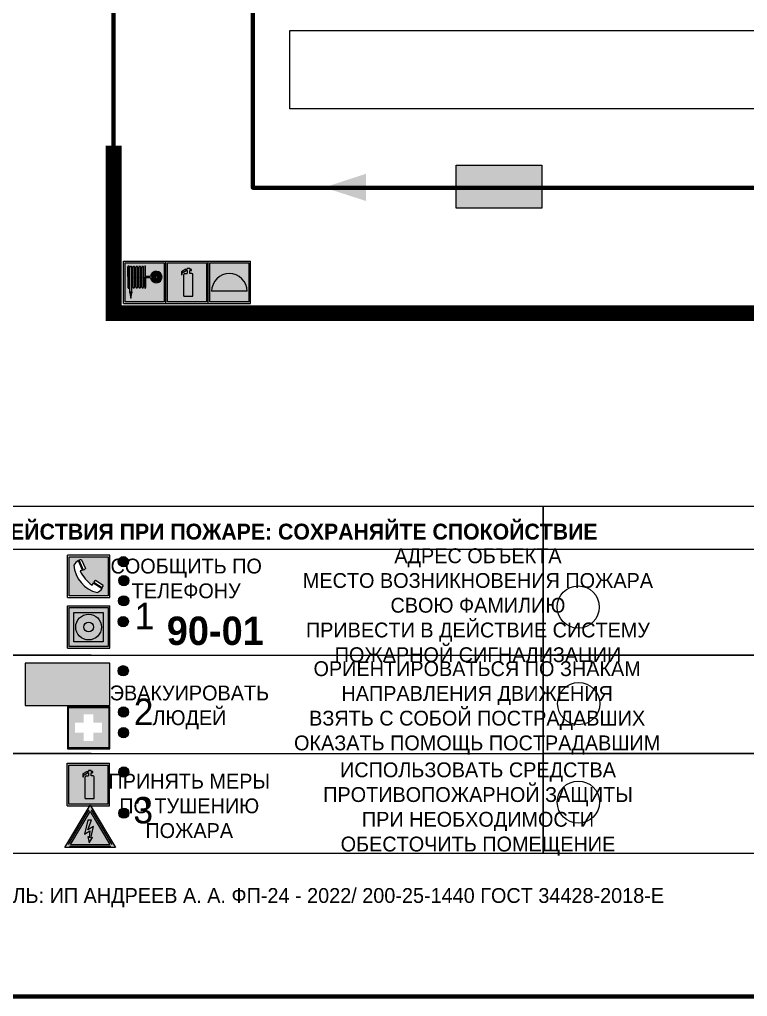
# Model space of a CAD drawing. Header units: millimetres. Extents: x 13114 to 67229, y 22859 to 38520.
# Drawn here: x 32858.7 to 32996.1, y 24277.9 to 24462.2 of the extents above; entities that cross this region are included whole.
import ezdxf

# ---------------------------------------------------------------- set-up
doc = ezdxf.new("R2010")
doc.units = ezdxf.units.MM
doc.layers.add('План_Штампы', color=7, linetype='Continuous')
doc.styles.add('обычный', font='arial.ttf')

# ---------------------------------------------------------------- blocks, each defined once
blk = doc.blocks.new('A$C3E6D3DDE')
at = {"lineweight": 5}
h = blk.add_hatch(color=40, dxfattribs=at)
h.paths.add_polyline_path([(24.1, 1.45), (16.46, -11.35), (31.74, -11.35)])
h.paths.add_polyline_path([(24.09, -0.46), (30.03, -10.41), (18.14, -10.41)], flags=16)
h.paths.add_polyline_path([(24.54, -3.08), (23.41, -6.02), (25.13, -5.01), (24.33, -8.5), (24.82, -8.27), (23.79, -9.86), (23.4, -8.04), (23.8, -8.43), (24.04, -6.29), (22.39, -7.25), (23.44, -3.08)], flags=0)
h = blk.add_hatch(color=256, dxfattribs=at)
h.paths.add_polyline_path([(24.37, 0.03, 0.567511), (23.82, 0.03), (17.59, -10.4, 0.582454), (17.86, -10.88), (30.32, -10.88, 0.582149), (30.6, -10.4)])
h.paths.add_polyline_path([(24.09, -0.46), (18.14, -10.41), (30.03, -10.41)], flags=16)
h.paths.add_polyline_path([(24.54, -3.08), (23.41, -6.02), (25.13, -5.01), (24.33, -8.5), (24.82, -8.27), (23.79, -9.86), (23.4, -8.04), (23.8, -8.43), (24.04, -6.29), (22.39, -7.25), (23.44, -3.08)], flags=0)
h = blk.add_hatch(color=40, dxfattribs=at)
h.paths.add_polyline_path([(24.09, -0.46), (18.14, -10.41), (30.03, -10.41)])
h.paths.add_polyline_path([(24.82, -8.27), (23.79, -9.86), (23.4, -8.04), (23.8, -8.43), (24.04, -6.29), (22.39, -7.25), (23.44, -3.08), (24.54, -3.08), (23.41, -6.02), (25.13, -5.01), (24.33, -8.5)], flags=16)
at = {"color": 40, "lineweight": 5}
for p, q in [((16.46, -11.35), (24.1, 1.45)), ((24.1, 1.45), (31.74, -11.35))]:
    blk.add_line(p, q, dxfattribs=at)
at = {"lineweight": 5}
for p, q in [((17.59, -10.4), (23.82, 0.03)), ((24.37, 0.03), (30.6, -10.4)), ((18.14, -10.41), (24.09, -0.46)), ((24.09, -0.46), (30.03, -10.41)), ((23.44, -3.08), (22.39, -7.25)), ((23.41, -6.02), (24.54, -3.08)), ((25.13, -5.01), (23.41, -6.02)), ((24.54, -3.08), (23.44, -3.08)), ((24.33, -8.5), (25.13, -5.01)), ((22.39, -7.25), (24.04, -6.29)), ((23.8, -8.43), (23.4, -8.04)), ((23.4, -8.04), (23.79, -9.86)), ((23.79, -9.86), (24.82, -8.27)), ((24.04, -6.29), (23.8, -8.43)), ((24.82, -8.27), (24.33, -8.5)), ((17.86, -10.88), (30.32, -10.88)), ((18.14, -10.41), (30.03, -10.41))]:
    blk.add_line(p, q, dxfattribs=at)
at = {"color": 50, "lineweight": 5}
blk.add_line((31.74, -11.35), (16.46, -11.35), dxfattribs=at)
blk = doc.blocks.new('A$C456E1F9C')
at = {"lineweight": 5}
h = blk.add_hatch(color=242, dxfattribs=at)
h.paths.add_polyline_path([(0.51, -1.47), (0.51, -13.26), (12.29, -13.26), (12.29, -1.47)])
h.paths.add_polyline_path([(5.42, -4.95, -0.254479), (4.78, -5.4), (3.52, -2.53, -0.209735), (4.23, -2.4)], flags=16)
h.paths.add_polyline_path([(8.53, -8.6), (10.87, -10.17), (10.54, -10.76), (8.03, -9.13, -0.192251)], flags=16)
h.paths.add_polyline_path([(4.61, -5.49, 0.005518), (3.87, -5.72, 0.128647), (7.49, -10.01, 0.00809), (7.83, -9.33), (10.47, -10.97, -0.16736), (8.99, -12.25, -0.327862), (1.95, -3.95, -0.166952), (3.36, -2.62)], flags=16)
at = {"color": 242, "lineweight": 5}
for p, q in [((0, -13.77), (0, -0.97)), ((12.8, -0.97), (0, -0.97)), ((4.61, -5.49), (3.36, -2.62)), ((3.52, -2.53), (4.78, -5.4)), ((4.23, -2.4), (5.42, -4.95)), ((12.8, -13.77), (12.8, -0.97)), ((10.81, -10.12), (8.53, -8.6)), ((7.83, -9.33), (10.47, -10.97)), ((8.03, -9.13), (10.54, -10.76)), ((10.54, -10.76), (10.8, -10.3)), ((10.8, -10.3), (10.81, -10.12)), ((0, -13.77), (12.8, -13.77))]:
    blk.add_line(p, q, dxfattribs=at)
blk.add_lwpolyline([(0.51, -1.47), (12.29, -1.47), (12.29, -13.26), (0.51, -13.26)], close=True, dxfattribs=at)
for centre, radius, start, end in [((4.59, -5.34), 2.99, 114.2845, 152.1974), ((4.02, -3.27), 0.891, 76.3284, 123.7092), ((11.12, -3.31), 9.19, 183.9915, 256.6009), ((14.98, -39.1), 35.17, 107.1487, 108.4135), ((13.86, -0.94), 11.08, 205.5536, 234.8762), ((4.68, -4.59), 0.824, 276.9621, 334.0723), ((8.94, -9.5), 0.989, 114.4092, 157.9388), ((-13.31, 0.8), 23.44, 332.5487, 334.4027), ((7.87, -9.46), 3, 291.9291, 329.9329)]:
    blk.add_arc(centre, radius, start, end, dxfattribs=at)
blk = doc.blocks.new('A$C54414219')
at = {"true_color": 0xffffff}
h = blk.add_hatch(color=7, dxfattribs=at)
h.paths.add_polyline_path([(2.39, -9.45), (2.39, -18.3), (11.23, -18.3), (11.23, -9.45)], flags=0)
h.paths.add_polyline_path([(10.71, -13.87, -1), (2.92, -13.87, -1)], flags=0)
h.paths.add_polyline_path([(8.3, -13.87, -1), (5.33, -13.87, -1)], flags=0)
h.paths.add_polyline_path([(0.41, -7.47), (0.41, -20.27), (13.21, -20.27), (13.21, -7.47)])
h.paths.add_polyline_path([(0.92, -19.77), (12.71, -19.77), (12.71, -7.98), (0.92, -7.98)], flags=16)
h.paths.add_polyline_path([(11.23, -9.45), (11.23, -18.3), (2.39, -18.3), (2.39, -9.45)], flags=0)
at = {"lineweight": 5}
h = blk.add_hatch(color=242, dxfattribs=at)
h.paths.add_polyline_path([(12.71, -7.98), (0.92, -7.98), (0.92, -19.77), (12.71, -19.77)])
h.paths.add_polyline_path([(11.23, -18.3), (2.39, -18.3), (2.39, -9.45), (11.23, -9.45)], flags=16)
h.paths.add_polyline_path([(10.71, -13.87, -1), (2.92, -13.87, -1)], flags=0)
h.paths.add_polyline_path([(8.3, -13.87, -1), (5.33, -13.87, -1)], flags=0)
at = {"true_color": 0xffffff}
h = blk.add_hatch(color=7, dxfattribs=at)
h.paths.add_polyline_path([(2.39, -9.45), (2.39, -18.3), (11.23, -18.3), (11.23, -9.45)])
h.paths.add_polyline_path([(10.71, -13.87, -1), (2.92, -13.87, -1)], flags=16)
h.paths.add_polyline_path([(8.3, -13.87, -1), (5.33, -13.87, -1)], flags=0)
at = {"lineweight": 5}
h = blk.add_hatch(color=242, dxfattribs=at)
h.paths.add_polyline_path([(2.92, -13.87, 1), (10.71, -13.87, 1)])
h.paths.add_polyline_path([(8.3, -13.87, -1), (5.33, -13.87, -1)], flags=16)
at = {"color": 242, "lineweight": 5}
for p, q in [((0.41, -20.27), (0.41, -7.47)), ((0.41, -7.47), (13.21, -7.47)), ((0.41, -7.47), (13.21, -7.47)), ((13.21, -20.27), (13.21, -7.47)), ((0.41, -20.27), (13.21, -20.27))]:
    blk.add_line(p, q, dxfattribs=at)
for points in [[(0.92, -7.98), (12.71, -7.98), (12.71, -19.77), (0.92, -19.77)], [(2.39, -9.45), (11.23, -9.45), (11.23, -18.3), (2.39, -18.3)]]:
    blk.add_lwpolyline(points, close=True, dxfattribs=at)
for radius in [3.89, 1.49]:
    blk.add_circle((6.81, -13.87), radius, dxfattribs=at)
blk = doc.blocks.new('A$C32E8229D')
at = {"true_color": 0xffffff}
blk.add_hatch(color=7, dxfattribs=at).paths.add_polyline_path([(0, 0), (0, -8), (16, -8), (16, 0)])
h = blk.add_hatch(color=126)
h.paths.add_polyline_path([(0.2, -0.2), (15.8, -0.2), (15.8, -7.8), (0.2, -7.8)])
h.paths.add_polyline_path([(13.49, -2.05), (12.08, -2.05), (11.37, -2.63, 0.162397), (11.29, -2.84), (11.29, -3.63), (10.35, -3.63), (10.35, -4.05), (11.68, -4.05), (11.68, -3.48), (12.26, -4.28), (11.29, -5.1), (11.29, -6.78), (11.85, -6.78), (11.85, -5.44), (12.8, -4.64), (12.8, -5.94), (14.46, -5.94), (14.46, -5.39), (13.45, -5.39), (13.45, -3.97), (12.46, -2.59), (13.15, -2.59), (13.69, -3.34), (14.18, -3)], flags=16)
h.paths.add_polyline_path([(10.74, -1.82, 1), (11.8, -1.82, 1)], flags=16)
h.paths.add_polyline_path([(9.39, -3.59), (5.99, -3.59), (6.56, -3.03), (5.91, -3.03), (5.1, -3.83), (5.91, -4.64), (6.56, -4.64), (5.99, -4.09), (9.39, -4.09)], flags=16)
h.paths.add_polyline_path([(4.29, -1.08), (1.72, -1.08), (1.72, -6.6), (4.29, -6.6)], flags=16)
at = {"color": 126}
blk.add_lwpolyline([(16, -8), (0, -8), (0, 0), (16, 0)], close=True, dxfattribs=at)
blk = doc.blocks.new('A$C18900ED3')
h = blk.add_hatch(color=126)
h.paths.add_polyline_path([(-0.18, -0.18), (-7.02, -0.18), (-7.02, -7.02), (-0.18, -7.02)])
h.paths.add_polyline_path([(-5.89, -4.46), (-5.89, -2.77), (-4.46, -2.77), (-4.46, -1.31), (-2.77, -1.31), (-2.77, -2.77), (-1.33, -2.77), (-1.33, -4.46), (-2.77, -4.46), (-2.77, -5.89), (-4.46, -5.89), (-4.46, -4.46)], flags=16)
at = {"color": 126}
for p, q in [((-7.2, 0), (-7.2, -7.2)), ((0, 0), (-7.2, 0)), ((0, -7.2), (0, 0)), ((-7.02, -7.02), (-7.02, -0.18)), ((-7.02, -0.18), (-0.18, -0.18)), ((-0.18, -0.18), (-0.18, -7.02)), ((-7.2, -7.2), (0, -7.2)), ((-0.18, -7.02), (-7.02, -7.02))]:
    blk.add_line(p, q, dxfattribs=at)
blk = doc.blocks.new('A$C3AD82952')
at = {"true_color": 0xf5f5ff}
h = blk.add_hatch(color=7, dxfattribs=at)
h.dxf.hatch_style = 1
h.paths.add_polyline_path([(8.21, 8.73, 0.414214), (7.89, 9.05), (7.22, 9.05), (7.22, 9.92), (7.59, 9.92, 1), (7.57, 10.36), (7.22, 10.36), (7.22, 10.6), (6.43, 10.6), (6.43, 10.36), (6.01, 10.36), (4.74, 9.59), (4.74, 8.69), (4.98, 8.73), (4.98, 9.26), (6.12, 9.91), (6.43, 9.91), (6.43, 9.05), (5.76, 9.05, 0.414214), (5.44, 8.73), (5.44, 2.2), (8.21, 2.2)], flags=0)
h.paths.add_polyline_path([(12.8, 12.8), (0, 12.8), (0, 0), (12.8, 0)])
h.paths.add_polyline_path([(0.51, 12.29), (12.29, 12.29), (12.29, 0.51), (0.51, 0.51)], flags=16)
h.paths.add_polyline_path([(4.74, 9.59), (6.01, 10.36), (6.43, 10.36), (6.43, 10.6), (7.22, 10.6), (7.22, 10.36), (7.59, 10.36, -0.94586), (7.59, 9.92), (7.22, 9.92), (7.22, 9.05), (7.89, 9.05, -0.414214), (8.21, 8.73), (8.21, 2.2), (5.44, 2.2), (5.44, 8.73, -0.414214), (5.76, 9.05), (6.43, 9.05), (6.43, 9.91), (6.12, 9.91), (4.98, 9.26), (4.98, 8.73), (4.74, 8.69)], flags=0)
h = blk.add_hatch(color=242)
h.dxf.hatch_style = 1
h.paths.add_polyline_path([(12.29, 12.29), (0.51, 12.29), (0.51, 0.51), (12.29, 0.51)])
h.paths.add_polyline_path([(4.74, 8.69), (4.74, 9.59), (6.01, 10.36), (6.43, 10.36), (6.43, 10.6), (7.22, 10.6), (7.22, 10.36), (7.59, 10.36, -0.94586), (7.59, 9.92), (7.22, 9.92), (7.22, 9.05), (7.89, 9.05, -0.414214), (8.21, 8.73), (8.21, 2.2), (5.44, 2.2), (5.44, 8.73, -0.414214), (5.76, 9.05), (6.43, 9.05), (6.43, 9.91), (6.12, 9.91), (4.98, 9.26), (4.98, 8.73)], flags=16)
h = blk.add_hatch(color=7, dxfattribs=at)
h.dxf.hatch_style = 1
h.paths.add_polyline_path([(8.21, 8.73, 0.414214), (7.89, 9.05), (7.22, 9.05), (7.22, 9.92), (7.59, 9.92, 1), (7.57, 10.36), (7.22, 10.36), (7.22, 10.6), (6.43, 10.6), (6.43, 10.36), (6.01, 10.36), (4.74, 9.59), (4.74, 8.69), (4.98, 8.73), (4.98, 9.26), (6.12, 9.91), (6.43, 9.91), (6.43, 9.05), (5.76, 9.05, 0.414214), (5.44, 8.73), (5.44, 2.2), (8.21, 2.2)])
at = {"color": 242, "lineweight": 5}
for p, q in [((0, 0), (0, 12.8)), ((0, 12.8), (12.8, 12.8)), ((12.8, 0), (12.8, 12.8)), ((6.01, 10.36), (4.74, 9.59)), ((4.74, 9.59), (4.74, 8.69)), ((4.98, 9.26), (6.12, 9.91)), ((4.98, 8.73), (4.98, 9.26)), ((5.76, 9.05), (6.43, 9.05)), ((6.01, 10.36), (6.43, 10.36)), ((6.12, 9.91), (6.43, 9.91)), ((7.22, 10.6), (6.43, 10.6)), ((6.43, 10.6), (6.43, 10.36)), ((6.43, 9.91), (6.43, 9.05)), ((7.22, 10.36), (7.22, 10.6)), ((7.59, 10.36), (7.22, 10.36)), ((7.22, 9.05), (7.22, 9.92)), ((7.59, 9.92), (7.22, 9.92)), ((7.89, 9.05), (7.22, 9.05)), ((4.74, 8.69), (4.98, 8.73)), ((5.44, 2.2), (5.44, 8.73)), ((8.21, 2.2), (8.21, 8.73)), ((0, 0), (12.8, 0)), ((5.44, 2.2), (8.21, 2.2))]:
    blk.add_line(p, q, dxfattribs=at)
blk.add_lwpolyline([(0.51, 12.29), (12.29, 12.29), (12.29, 0.51), (0.51, 0.51)], close=True, dxfattribs=at)
for centre, radius, start, end in [((5.76, 8.73), 0.32, 90, 180), ((7.58, 10.14), 0.223, 273.1875, 86.8125), ((7.89, 8.73), 0.32, 0, 90)]:
    blk.add_arc(centre, radius, start, end, dxfattribs=at)
blk = doc.blocks.new('A$C37112FD5')
at = {"true_color": 0xf5f5ff}
h = blk.add_hatch(color=7, dxfattribs=at)
h.dxf.hatch_style = 1
h.paths.add_polyline_path([(12.8, -7.4), (0, -7.4), (0, -20.2), (12.8, -20.2)])
h.paths.add_polyline_path([(12.29, -7.91), (12.29, -19.69), (0.51, -19.69), (0.51, -7.91)], flags=16)
h.paths.add_polyline_path([(4.98, -9.04, -0.42597), (5.17, -9.22), (5.17, -12.25), (5.17, -15.29, -0.432244), (4.98, -15.47), (4.83, -15.47, -0.42597), (4.64, -15.29), (4.64, -12.25), (4.64, -9.22, -0.432244), (4.83, -9.04)], flags=0)
h.paths.add_polyline_path([(4.28, -9.22), (4.28, -12.25), (4.28, -15.29, -0.432244), (4.09, -15.47), (3.94, -15.47, -0.42597), (3.75, -15.29), (3.75, -12.25), (3.75, -9.22, -0.432244), (3.94, -9.04), (4.09, -9.04, -0.42597)], flags=0)
h.paths.add_polyline_path([(5.72, -9.04), (5.87, -9.04, -0.42597), (6.06, -9.22), (6.06, -12.25), (6.06, -15.29, -0.432244), (5.87, -15.47), (5.72, -15.47, -0.42597), (5.53, -15.29), (5.53, -12.25), (5.53, -9.22, -0.432244)], flags=0)
h.paths.add_polyline_path([(6.42, -8.9), (6.5, -8.9, -0.42597), (6.69, -9.08), (6.69, -12.03), (8.21, -12.03, -15.824349), (8.21, -12.47), (6.69, -12.47), (6.69, -15.42, -0.432244), (6.5, -15.6), (6.42, -15.6)], flags=0)
h.paths.add_polyline_path([(3.39, -9.22), (3.39, -12.25), (3.39, -15.29, -0.432244), (3.2, -15.47), (3.05, -15.47, -0.42597), (2.85, -15.29), (2.85, -12.25), (2.85, -9.22, -0.432244), (3.05, -9.04), (3.2, -9.04, -0.42597)], flags=0)
h.paths.add_polyline_path([(2.5, -9.22), (2.5, -16.71), (1.96, -16.71), (1.96, -9.22, -0.432244), (2.15, -9.04), (2.31, -9.04, -0.42597)], flags=0)
h.paths.add_polyline_path([(1.61, -8.9), (1.61, -15.6), (1.57, -15.6, -0.42597), (1.37, -15.42), (1.37, -12.03), (1.37, -9.09, -0.432244), (1.57, -8.9)], flags=0)
h.paths.add_polyline_path([(9.76, -10.81), (9.76, -12.03), (8.49, -12.03, -0.336371)], flags=0)
h.paths.add_polyline_path([(8.49, -12.47), (9.76, -12.47), (9.76, -13.7, -0.336371)], flags=0)
h.paths.add_polyline_path([(10.11, -10.81, -0.336371), (11.38, -12.03), (10.11, -12.03)], flags=0)
h.paths.add_polyline_path([(10.11, -12.47), (11.38, -12.47, -0.336371), (10.11, -13.7)], flags=0)
h.paths.add_polyline_path([(2.5, -16.84), (2.5, -17.05), (1.97, -17.05), (1.97, -16.84)], flags=0)
h.paths.add_polyline_path([(2.5, -17.24, -0.033778), (2.24, -18.6, -0.033778), (1.97, -17.24)], flags=0)
h = blk.add_hatch(color=242)
h.dxf.hatch_style = 1
h.paths.add_polyline_path([(12.29, -7.91), (0.51, -7.91), (0.51, -19.69), (12.29, -19.69)])
h.paths.add_polyline_path([(6.42, -15.6), (6.42, -8.9), (6.5, -8.9, -0.42597), (6.69, -9.08), (6.69, -12.03), (8.21, -12.03, -15.824349), (8.21, -12.47), (6.69, -12.47), (6.69, -15.42, -0.432244), (6.5, -15.6)], flags=16)
h.paths.add_polyline_path([(5.87, -15.47), (5.72, -15.47, -0.42597), (5.53, -15.29), (5.53, -12.25), (5.53, -9.22, -0.432244), (5.72, -9.04), (5.87, -9.04, -0.42597), (6.06, -9.22), (6.06, -12.25), (6.06, -15.29, -0.432244)], flags=16)
h.paths.add_polyline_path([(4.98, -15.47), (4.83, -15.47, -0.42597), (4.64, -15.29), (4.64, -12.25), (4.64, -9.22, -0.432244), (4.83, -9.04), (4.98, -9.04, -0.42597), (5.17, -9.22), (5.17, -12.25), (5.17, -15.29, -0.432244)], flags=16)
h.paths.add_polyline_path([(4.09, -15.47), (3.94, -15.47, -0.42597), (3.75, -15.29), (3.75, -12.25), (3.75, -9.22, -0.432244), (3.94, -9.04), (4.09, -9.04, -0.42597), (4.28, -9.22), (4.28, -12.25), (4.28, -15.29, -0.432244)], flags=16)
h.paths.add_polyline_path([(3.2, -15.47), (3.05, -15.47, -0.42597), (2.85, -15.29), (2.85, -12.25), (2.85, -9.22, -0.432244), (3.05, -9.04), (3.2, -9.04, -0.42597), (3.39, -9.22), (3.39, -12.25), (3.39, -15.29, -0.432244)], flags=16)
h.paths.add_polyline_path([(2.5, -17.05), (1.97, -17.05), (1.97, -16.84), (2.5, -16.84)], flags=16)
h.paths.add_polyline_path([(2.5, -17.24, -0.033778), (2.24, -18.6, -0.033778), (1.97, -17.24)], flags=16)
h.paths.add_polyline_path([(2.5, -16.71), (1.96, -16.71), (1.96, -9.22, -0.432244), (2.15, -9.04), (2.31, -9.04, -0.42597), (2.5, -9.22)], flags=16)
h.paths.add_polyline_path([(1.61, -15.6), (1.57, -15.6, -0.42597), (1.37, -15.42), (1.37, -12.03), (1.37, -9.09, -0.432244), (1.57, -8.9), (1.61, -8.9)], flags=16)
h.paths.add_polyline_path([(8.49, -12.47), (9.76, -12.47), (9.76, -13.7, -0.336371)], flags=0)
h.paths.add_polyline_path([(10.11, -13.7), (10.11, -12.47), (11.38, -12.47, -0.336371)], flags=0)
h.paths.add_polyline_path([(8.49, -12.03, -0.336371), (9.76, -10.81), (9.76, -12.03)], flags=0)
h.paths.add_polyline_path([(10.11, -12.03), (10.11, -10.81, -0.336371), (11.38, -12.03)], flags=0)
h = blk.add_hatch(color=7, dxfattribs=at)
h.dxf.hatch_style = 1
h.paths.add_polyline_path([(1.61, -8.9), (1.57, -8.9, 0.432244), (1.37, -9.09), (1.37, -12.03), (1.37, -15.42, 0.42597), (1.57, -15.6), (1.61, -15.6)])
h.paths.add_polyline_path([(2.5, -9.22, 0.42597), (2.31, -9.04), (2.15, -9.04, 0.432244), (1.96, -9.22), (1.96, -16.71), (2.5, -16.71)])
h.paths.add_polyline_path([(2.5, -16.84), (1.97, -16.84), (1.97, -17.05), (2.5, -17.05)])
h.paths.add_polyline_path([(2.5, -17.24), (1.97, -17.24, 0.033778), (2.24, -18.6, 0.033778)])
h.paths.add_polyline_path([(3.39, -12.25), (3.39, -9.22, 0.42597), (3.2, -9.04), (3.05, -9.04, 0.432244), (2.85, -9.22), (2.85, -12.25), (2.85, -15.29, 0.42597), (3.05, -15.47), (3.2, -15.47, 0.432244), (3.39, -15.29)])
h.paths.add_polyline_path([(4.28, -12.25), (4.28, -9.22, 0.42597), (4.09, -9.04), (3.94, -9.04, 0.432244), (3.75, -9.22), (3.75, -12.25), (3.75, -15.29, 0.42597), (3.94, -15.47), (4.09, -15.47, 0.432244), (4.28, -15.29)])
h.paths.add_polyline_path([(5.17, -12.25), (5.17, -9.22, 0.42597), (4.98, -9.04), (4.83, -9.04, 0.432244), (4.64, -9.22), (4.64, -12.25), (4.64, -15.29, 0.42597), (4.83, -15.47), (4.98, -15.47, 0.432244), (5.17, -15.29)])
h.paths.add_polyline_path([(6.06, -12.25), (6.06, -9.22, 0.42597), (5.87, -9.04), (5.72, -9.04, 0.432244), (5.53, -9.22), (5.53, -12.25), (5.53, -15.29, 0.42597), (5.72, -15.47), (5.87, -15.47, 0.432244), (6.06, -15.29)])
h.paths.add_polyline_path([(6.69, -12.47), (8.21, -12.47, 15.824349), (8.21, -12.03), (6.69, -12.03), (6.69, -9.08, 0.42597), (6.5, -8.9), (6.42, -8.9), (6.42, -15.6), (6.5, -15.6, 0.432244), (6.69, -15.42)])
h.paths.add_polyline_path([(8.49, -12.47), (9.76, -12.47), (9.76, -13.7, -0.336371)], flags=16)
h.paths.add_polyline_path([(8.49, -12.03, -0.336371), (9.76, -10.81), (9.76, -12.03)], flags=16)
h.paths.add_polyline_path([(10.11, -12.47), (11.38, -12.47, -0.336371), (10.11, -13.7)], flags=16)
h.paths.add_polyline_path([(10.11, -12.03), (10.11, -10.81, -0.336371), (11.38, -12.03)], flags=16)
h = blk.add_hatch(color=242)
h.dxf.hatch_style = 1
h.paths.add_polyline_path([(9.76, -10.81, 0.336371), (8.49, -12.03), (9.76, -12.03)])
h.paths.add_polyline_path([(10.11, -10.81), (10.11, -12.03), (11.38, -12.03, 0.336371)])
h.paths.add_polyline_path([(11.38, -12.47), (10.11, -12.47), (10.11, -13.7, 0.336371)])
h.paths.add_polyline_path([(9.76, -12.47), (8.49, -12.47, 0.336371), (9.76, -13.7)])
at = {"color": 242, "lineweight": 5}
for p, q in [((0, -20.2), (0, -7.4)), ((0, -7.4), (12.8, -7.4)), ((12.8, -20.2), (12.8, -7.4)), ((1.37, -12.03), (1.37, -9.08)), ((1.57, -8.9), (1.61, -8.9)), ((1.61, -8.9), (1.61, -15.6)), ((1.96, -16.71), (1.96, -9.22)), ((2.15, -9.04), (2.31, -9.04)), ((2.5, -16.71), (2.5, -9.22)), ((2.85, -12.25), (2.85, -9.22)), ((3.05, -9.04), (3.2, -9.04)), ((3.39, -12.25), (3.39, -9.22)), ((3.75, -12.25), (3.75, -9.22)), ((3.94, -9.04), (4.09, -9.04)), ((4.28, -12.25), (4.28, -9.22)), ((4.64, -12.25), (4.64, -9.22)), ((4.83, -9.04), (4.98, -9.04)), ((5.17, -12.25), (5.17, -9.22)), ((5.53, -12.25), (5.53, -9.22)), ((5.72, -9.04), (5.87, -9.04)), ((6.06, -12.25), (6.06, -9.22)), ((6.42, -8.9), (6.42, -15.6)), ((6.5, -8.9), (6.42, -8.9)), ((6.69, -12.03), (6.69, -9.08)), ((9.76, -10.81), (9.76, -12.03)), ((10.11, -10.81), (10.11, -12.03)), ((1.37, -12.03), (1.37, -15.42)), ((2.85, -12.25), (2.85, -15.29)), ((3.39, -12.25), (3.39, -15.29)), ((3.75, -12.25), (3.75, -15.29)), ((4.28, -12.25), (4.28, -15.29)), ((4.64, -12.25), (4.64, -15.29)), ((5.17, -12.25), (5.17, -15.29)), ((5.53, -12.25), (5.53, -15.29)), ((6.06, -12.25), (6.06, -15.29)), ((8.21, -12.03), (6.69, -12.03)), ((8.21, -12.47), (6.69, -12.47)), ((6.69, -12.47), (6.69, -15.42)), ((9.76, -12.03), (8.49, -12.03)), ((9.76, -12.47), (8.49, -12.47)), ((9.76, -12.47), (9.76, -13.7)), ((11.38, -12.03), (10.11, -12.03)), ((11.38, -12.47), (10.11, -12.47)), ((10.11, -12.47), (10.11, -13.7)), ((1.57, -15.6), (1.61, -15.6)), ((1.96, -16.71), (2.5, -16.71)), ((1.97, -16.84), (2.5, -16.84)), ((1.97, -17.05), (1.97, -16.84)), ((2.5, -17.05), (1.97, -17.05)), ((1.97, -17.24), (2.5, -17.24)), ((2.5, -16.84), (2.5, -17.05)), ((3.05, -15.47), (3.2, -15.47)), ((3.94, -15.47), (4.09, -15.47)), ((4.83, -15.47), (4.98, -15.47)), ((5.72, -15.47), (5.87, -15.47)), ((6.42, -15.6), (6.5, -15.6)), ((0, -20.2), (12.8, -20.2))]:
    blk.add_line(p, q, dxfattribs=at)
blk.add_lwpolyline([(0.51, -7.91), (12.29, -7.91), (12.29, -19.69), (0.51, -19.69)], close=True, dxfattribs=at)
for centre, radius, start, end in [((1.56, -9.09), 0.182, 87.1027, 180.6071), ((2.15, -9.22), 0.182, 87.1027, 180.6071), ((2.32, -9.22), 0.182, 359.3929, 92.8973), ((3.04, -9.22), 0.182, 87.1027, 180.6071), ((3.21, -9.22), 0.182, 359.3929, 92.8973), ((3.93, -9.22), 0.182, 87.1027, 180.6071), ((4.1, -9.22), 0.182, 359.3929, 92.8973), ((4.82, -9.22), 0.182, 87.1027, 180.6071), ((4.99, -9.22), 0.182, 359.3929, 92.8973), ((5.71, -9.22), 0.182, 87.1027, 180.6071), ((5.88, -9.22), 0.182, 359.3929, 92.8973), ((6.51, -9.09), 0.182, 359.3929, 92.8973), ((9.93, -12.25), 1.74, 187.2319, 172.7681), ((9.93, -12.25), 1.46, 96.9927, 171.3585), ((9.93, -12.25), 1.46, 8.6415, 83.0073), ((9.93, -12.25), 1.46, 188.6415, 263.0073), ((9.93, -12.25), 1.46, 276.9927, 351.3585), ((1.56, -15.42), 0.182, 179.3929, 272.8973), ((12.17, -15.98), 10.27, 187.041, 194.7793), ((-7.7, -15.98), 10.27, 345.2207, 352.959), ((3.04, -15.29), 0.182, 179.3929, 272.8973), ((3.21, -15.29), 0.182, 267.1027, 0.6071), ((3.93, -15.29), 0.182, 179.3929, 272.8973), ((4.1, -15.29), 0.182, 267.1027, 0.6071), ((4.82, -15.29), 0.182, 179.3929, 272.8973), ((4.99, -15.29), 0.182, 267.1027, 0.6071), ((5.71, -15.29), 0.182, 179.3929, 272.8973), ((5.88, -15.29), 0.182, 267.1027, 0.6071), ((6.51, -15.42), 0.182, 267.1027, 0.6071)]:
    blk.add_arc(centre, radius, start, end, dxfattribs=at)
blk = doc.blocks.new('A$C1E1F2D43')
at = {"true_color": 0xffffff}
blk.add_hatch(color=7, dxfattribs=at).paths.add_polyline_path([(8, 0), (0, 0), (0, -8), (8, -8)])
h = blk.add_hatch(color=242)
h.paths.add_polyline_path([(0.32, -0.32), (0.32, -7.68), (7.68, -7.68), (7.68, -0.32)])
h.paths.add_polyline_path([(7.35, -5.71), (0.65, -5.71, -1)], flags=16)
at = {"color": 242, "lineweight": 5}
for p, q in [((0, 0), (8, 0)), ((0, -8), (0, 0)), ((0, 0), (8, 0)), ((8, -8), (8, 0)), ((0, -8), (8, -8))]:
    blk.add_line(p, q, dxfattribs=at)
at = {"color": 242}
blk.add_line((7.35, -5.71), (0.65, -5.71), dxfattribs=at)
at = {"color": 242, "lineweight": 5}
blk.add_lwpolyline([(0.32, -0.32), (7.68, -0.32), (7.68, -7.68), (0.32, -7.68)], close=True, dxfattribs=at)
at = {"color": 242}
blk.add_arc((4, -5.71), 3.35, 0, 180, dxfattribs=at)

msp = doc.modelspace()

# ---------------------------------------------------------------- hatches: boundary and pattern name
at = {"lineweight": 0}
h = msp.add_hatch(color=256, dxfattribs=at)
h.dxf.hatch_style = 1
h.paths.add_polyline_path([(32879.28, 24359.89, 1), (32877.34, 24359.89, 1)])
h = msp.add_hatch(color=256, dxfattribs=at)
h.dxf.hatch_style = 1
h.paths.add_polyline_path([(32879.38, 24356.31, 1), (32877.45, 24356.31, 1)])
h = msp.add_hatch(color=256, dxfattribs=at)
h.dxf.hatch_style = 1
h.paths.add_polyline_path([(32879.34, 24352.5, 1), (32877.41, 24352.5, 1)])
h = msp.add_hatch(color=256, dxfattribs=at)
h.dxf.hatch_style = 1
h.paths.add_polyline_path([(32879.26, 24348.57, 1), (32877.33, 24348.57, 1)])
h = msp.add_hatch(color=256, dxfattribs=at)
h.dxf.hatch_style = 1
h.paths.add_polyline_path([(32879.27, 24339.3, 1), (32877.34, 24339.3, 1)])
h = msp.add_hatch(color=256, dxfattribs=at)
h.dxf.hatch_style = 1
h.paths.add_polyline_path([(32879.31, 24331.52, 1), (32877.38, 24331.52, 1)])
h = msp.add_hatch(color=256, dxfattribs=at)
h.dxf.hatch_style = 1
h.paths.add_polyline_path([(32879.3, 24327.62, 1), (32877.37, 24327.62, 1)])
h = msp.add_hatch(color=256, dxfattribs=at)
h.dxf.hatch_style = 1
h.paths.add_polyline_path([(32879.36, 24320.2, 1), (32877.43, 24320.2, 1)])
h = msp.add_hatch(color=256, dxfattribs=at)
h.dxf.hatch_style = 1
h.paths.add_polyline_path([(32879.37, 24312.43, 1), (32877.44, 24312.43, 1)])

# ---------------------------------------------------------------- linework, layer by layer
at = {"color": 6, "lineweight": 100}
msp.add_lwpolyline([(32788.44, 24277.86), (33388.44, 24277.86), (33388.44, 24672.86), (32788.44, 24672.86)], close=True, dxfattribs=at)
at = {"lineweight": 100}
msp.add_lwpolyline([(32876.47, 24438.35), (32876.47, 24558.9)], dxfattribs=at)
at = {"color": 126, "lineweight": 100, "true_color": 0x008754}
msp.add_lwpolyline([(32902.76, 24538.99), (32902.76, 24430.43), (33257.48, 24430.43), (33257.48, 24555.94)], dxfattribs=at)
at = {"lineweight": 0}
msp.add_lwpolyline([(32909.75, 24460.12), (33206.63, 24460.12), (33206.63, 24445.3), (32909.75, 24445.3)], close=True, dxfattribs=at)
at = {"lineweight": 100, "const_width": 3}
for points in [[(33319.16, 24439.8), (33319.16, 24406.76), (32877.11, 24406.76)], [(32876.47, 24438.35), (32876.47, 24406.76), (32877.11, 24406.76)]]:
    msp.add_lwpolyline(points, dxfattribs=at)
for points in [[(32813.8, 24362.25), (32957.57, 24362.25), (32957.57, 24370.3), (32813.8, 24370.3)], [(32957.57, 24362.25), (33101.33, 24362.25), (33101.33, 24370.3), (32957.57, 24370.3)], [(32813.8, 24362.25), (32957.57, 24362.25), (32957.57, 24304.85), (32813.8, 24304.85)], [(32957.57, 24362.25), (33101.33, 24362.25), (33101.33, 24304.85), (32957.57, 24304.85)]]:
    msp.add_lwpolyline(points, close=True)
for points in [[(32872.22, 24342.25), (32813.8, 24342.25), (32957.57, 24342.25)], [(33015.98, 24342.25), (32957.57, 24342.25), (33101.33, 24342.25)], [(32872.22, 24323.68), (32813.8, 24323.68), (32957.57, 24323.68)], [(33015.98, 24323.68), (32957.57, 24323.68), (33101.33, 24323.68)]]:
    msp.add_lwpolyline(points)
for centre, radius in [((32878.31, 24359.89), 0.966), ((32878.41, 24356.31), 0.966), ((32964.19, 24351.33), 3.98), ((32878.38, 24352.5), 0.966), ((32878.29, 24348.57), 0.966), ((32878.3, 24339.3), 0.966), ((32964.29, 24333.1), 3.98), ((32878.35, 24331.52), 0.966), ((32878.34, 24327.62), 0.966), ((32878.4, 24320.2), 0.966), ((32964.22, 24314.52), 3.98), ((32878.4, 24312.43), 0.966)]:
    msp.add_circle(centre, radius)
at = {"layer": 'План_Штампы', "color": 126, "true_color": 0x008754}
msp.add_solid([(32924.11, 24433.07), (32924.1, 24427.94), (32916.22, 24430.48)], dxfattribs=at)

# ---------------------------------------------------------------- block references
for name, p, xscale, yscale, zscale in [('A$C37112FD5', (32878.33, 24421.23), 0.6249984004534781, 0.6249984004534781, 0.6249984004534781), ('A$C3AD82952', (32886.33, 24408.6), 0.625, 0.625, 0.625), ('A$C456E1F9C', (32867.75, 24361.71), 0.625, 0.625, 0.625), ('A$C54414219', (32867.5, 24356.22), 0.625, 0.625, 0.625), ('A$C18900ED3', (32875.75, 24332.57), 1.111111111007631, 1.111111111007631, 1.111111111007631), ('A$C3AD82952', (32867.7, 24313.84), 0.625, 0.625, 0.625), ('A$C3E6D3DDE', (32856.99, 24313.03), 0.625, 0.625, 0.625)]:
    msp.add_blockref(name, p, dxfattribs=dict(xscale=xscale, yscale=yscale, zscale=zscale))
at = {"color": 1}
msp.add_blockref('A$C1E1F2D43', (32894.33, 24416.6), dxfattribs=at)
at = {"xscale": -1}
msp.add_blockref('A$C32E8229D', (32875.75, 24340.72), dxfattribs=at)
at = {"layer": 'План_Штампы', "color": 126, "true_color": 0x008754, "xscale": 1.012510887696, "yscale": 1.012510887696, "zscale": 1.012510887696, "rotation": 359.9978653237144}
msp.add_blockref('A$C32E8229D', (32941.15, 24434.66), dxfattribs=at)

# ---------------------------------------------------------------- texts
at = {"lineweight": 0, "attachment_point": 5, "style": 'обычный'}
for s, insert, char_height, width in [('{\\fProxima Nova Rg|b1|i0|c204|p2;ДЕЙСТВИЯ ПРИ ПОЖАРЕ: СОХРАНЯЙТЕ СПОКОЙСТВИЕ\\H1.6644x; }', (32910.96, 24365.12), 3, 175.1736), ('\\pi-8.4,l8.4,t8.4;{\\fProxima Nova Rg|b0|i0|c204|p2;АДРЕС ОБЪЕКТА\\PМЕСТО ВОЗНИКНОВЕНИЯ ПОЖАРА \\PСВОЮ ФАМИЛИЮ\\PПРИВЕСТИ В ДЕЙСТВИЕ СИСТЕМУ \\PПОЖАРНОЙ СИГНАЛИЗАЦИИ}', (32945.26, 24351.26), 2.8, 126.6484), ('{\\fProxima Nova Rg|b0|i0|c204|p2;СООБЩИТЬ ПО \\PТЕЛЕФОНУ}', (32890.18, 24356.7), 2.8, 126.6484), ('{\\fProxima Nova Rg|b0|i0|c204|p2;1\\H1.1667x; }', (32882.29, 24349.63), 5, 126.6484), ('{\\fProxima Nova Rg|b1|i0|c204|p2;\\H1.0714x;90-01\\fProxima Nova Rg|b0|i0|c204|p2;\\H0.93331x; \\H1.3449x; }', (32895.68, 24346.81), 5, 126.6484), ('\\pi-8.4,l8.4,t8.4;{\\fProxima Nova Rg|b0|i0|c204|p2;ОРИЕНТИРОВАТЬСЯ ПО ЗНАКАМ \\PНАПРАВЛЕНИЯ ДВИЖЕНИЯ\\PВЗЯТЬ С СОБОЙ ПОСТРАДАВШИХ\\PОКАЗАТЬ ПОМОЩЬ ПОСТРАДАВШИМ}', (32945.11, 24332.29), 2.8, 126.6484), ('{\\fProxima Nova Rg|b0|i0|c204|p2;ЭВАКУИРОВАТЬ \\PЛЮДЕЙ}', (32890.79, 24332.38), 2.8, 126.6484), ('{\\fProxima Nova Rg|b0|i0|c204|p2;2\\H1.1967x; }', (32882.14, 24331.55), 5, 126.6484), ('\\pi-8.4,l8.4,t8.4;{\\fProxima Nova Rg|b0|i0|c204|p2;ИСПОЛЬЗОВАТЬ СРЕДСТВА \\PПРОТИВОПОЖАРНОЙ ЗАЩИТЫ \\PПРИ НЕОБХОДИМОСТИ \\PОБЕСТОЧИТЬ ПОМЕЩЕНИЕ}', (32945.27, 24313.21), 2.8, 126.6484), ('{\\fProxima Nova Rg|b0|i0|c204|p2;ПРИНЯТЬ МЕРЫ \\PПО ТУШЕНИЮ \\PПОЖАРА}', (32890.75, 24313.8), 2.8, 126.6484), ('{\\fProxima Nova Rg|b0|i0|c204|p2;3\\H1.1967x; }', (32882.07, 24312.97), 5, 126.6484), ('\\pi-8.4,l8.4,t8.4;{\\fProxima Nova Rg|b0|i0|c204|p2;ИЗГОТОВИТЕЛЬ: ИП АНДРЕЕВ А. А.\\fProxima Nova Rg|b0|i0|c0|p2; \\fProxima Nova Rg|b0|i0|c204|p2;ФП-24 - 2022/ 200-25-1440 ГОСТ 34428-2018-Е\\H1.2266x; }', (32906.36, 24296.5), 2.8, 191.3484)]:
    msp.add_mtext(s, dxfattribs=dict(at, insert=insert, char_height=char_height, width=width))

doc.saveas('drawing.dxf')
